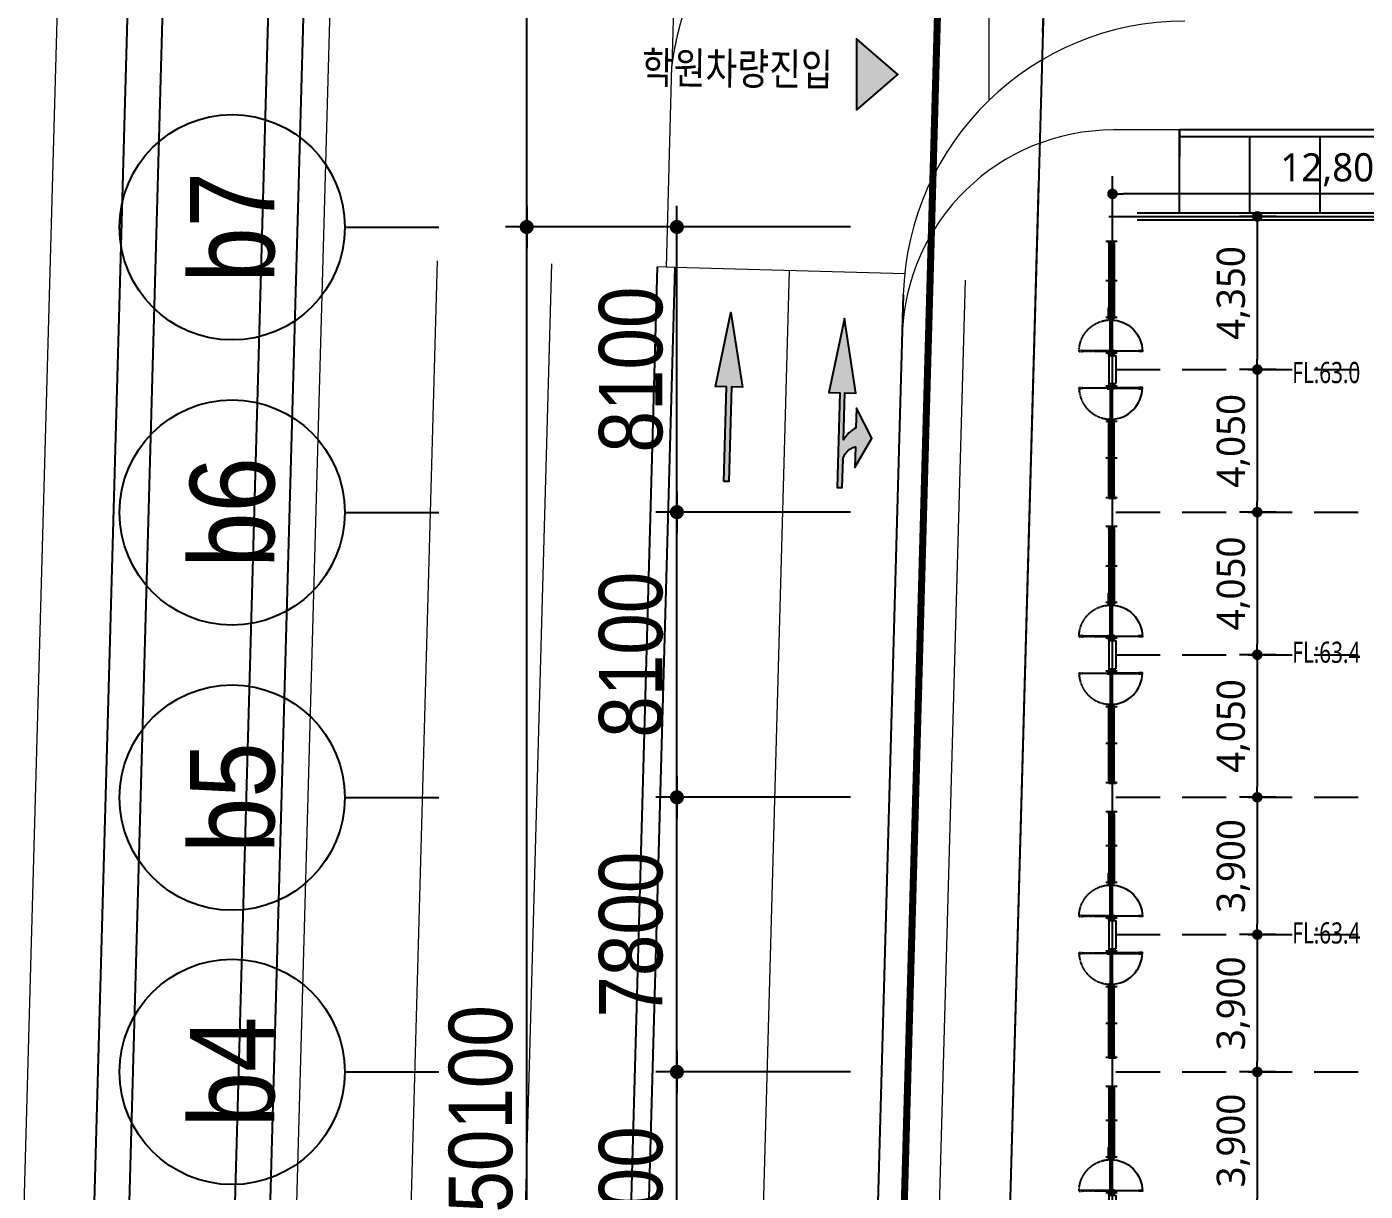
# Model space of a CAD drawing. Header units: millimetres. Extents: x 75184266 to 76346726, y -35077925 to -33679385.
# Drawn here: x 75267345 to 75305364, y -34972951 to -34939875 of the extents above; entities that cross this region are included whole.
import ezdxf
from ezdxf.enums import TextEntityAlignment as Align
from ezdxf.xclip import XClip

# ---------------------------------------------------------------- set-up
doc = ezdxf.new("R2010")
doc.units = ezdxf.units.MM
doc.header["$LTSCALE"] = 50
doc.header["$MEASUREMENT"] = 0
doc.header["$XCLIPFRAME"] = 2
doc.header["$PDMODE"] = 1
doc.header["$PDSIZE"] = -3
for name, pattern in [('PHANTOM2', [1.25, 0.625, -0.125, 0.125, -0.125, 0.125, -0.125]), ('XR-1F-PLAN$0$CEN', [62, 60, -1, 0, -1]), ('XR-1F-PLAN$0$HIDDEN', [0.375, 0.25, -0.125]), ('XR-B1$0$XR-지하3층$0$HID1', [2.3, 1.5, -0.8]), ('XR-B1$0$XR-지하3층$0$PHANTOM2', [1.25, 0.625, -0.125, 0.125, -0.125, 0.125, -0.125]), ('XR-지하3층$0$ANYANG1', [11.5, 6, -1, 1, -1.5, 1, -1]), ('XR-지하3층$0$HID1', [2.3, 1.5, -0.8]), ('XR-지하3층$0$HIDDEN', [0.375, 0.25, -0.125]), ('XR-지하3층$0$L2-2', [2.5, 1, -1.5]), ('XR-지하3층$0$PHANTOM2', [1.25, 0.625, -0.125, 0.125, -0.125, 0.125, -0.125])]:
    doc.linetypes.add(name, pattern=pattern)
doc.layers.get('0').update_dxf_attribs({"linetype": 'CONTINUOUS'})
doc.layers.get('Defpoints').update_dxf_attribs({"color": 51, "linetype": 'CONTINUOUS'})
for name, color, linetype in [('AA-MKXS', 3, 'CONTINUOUS'), ('XR-1F-PLAN$0$A-CEN02', 27, 'XR-1F-PLAN$0$CEN'), ('XR-1F-PLAN$0$A-DOR-FRAME', 7, 'CONTINUOUS'), ('XR-1F-PLAN$0$A-DOR-GL', 142, 'CONTINUOUS'), ('XR-1F-PLAN$0$A-DOR-HID', 9, 'XR-1F-PLAN$0$HIDDEN'), ('XR-1F-PLAN$0$A-DOR-TRACE', 8, 'CONTINUOUS'), ('XR-1F-PLAN$0$A-FRAME', 1, 'CONTINUOUS'), ('XR-1F-PLAN$0$A-HDCP7', 7, 'CONTINUOUS'), ('XR-1F-PLAN$0$A-WIN-ELE8', 8, 'CONTINUOUS'), ('XR-B1$0$00_블럭계획고', 7, 'CONTINUOUS'), ('XR-B1$0$XR-지하3층$0$-L-land1', 6, 'CONTINUOUS'), ('XR-지하3층$0$-L-land1', 6, 'CONTINUOUS'), ('XR-지하3층$0$-노면표시', 1, 'CONTINUOUS'), ('XR-지하3층$0$0-현시박스', 7, 'CONTINUOUS'), ('XR-지하3층$0$0중앙선', 1, 'CONTINUOUS'), ('XR-지하3층$0$보도라인', 7, 'CONTINUOUS')]:
    doc.layers.add(name, color=color, linetype=linetype)
for name, color, linetype, plot in [('XR-B1$0$XR-지하3층$0$DEFPOINT', 142, 'CONTINUOUS', False), ('XR-지하3층$0$DEFPOINT', 142, 'CONTINUOUS', False), ('건축', 8, 'CONTINUOUS', False)]:
    doc.layers.add(name, color=color, linetype=linetype, plot=plot)
for name, color, linetype, lineweight in [('XR-지하3층$0$$-길가장자리선', 7, 'CONTINUOUS', 0), ('XR-지하3층$0$$-정지선', 6, 'CONTINUOUS', 0), ('XR-지하3층$0$$-차로분리', 7, 'CONTINUOUS', 0), ('XR-지하3층$0$0_plan', 7, 'CONTINUOUS', 0), ('XR-지하3층$0$0변경도로', 7, 'CONTINUOUS', 0)]:
    doc.layers.add(name, color=color, linetype=linetype, lineweight=lineweight)
doc.styles.add('HY각헤드라인M', font='')
doc.styles.add('XR-B1$0$HY각헤드라인M', font='')
doc.styles.add('XR-지하3층$0$20110829_평면도_면적조정$0$돋움', font='')
doc.styles.add('XR-지하3층$0$SIM', font='simplex.shx')
doc.styles.add('XR-지하3층$0$돋움', font='', dxfattribs={"width": 0.9})
doc.styles.add('XR-지하3층$0$맑은고딕', font='')
doc.styles.add('XR-지하3층$0$울릉도m', font='')
doc.styles.get('HY각헤드라인M').set_extended_font_data('Malgun Gothic')
doc.styles.get('XR-B1$0$HY각헤드라인M').set_extended_font_data('Malgun Gothic')
doc.styles.get('XR-지하3층$0$20110829_평면도_면적조정$0$돋움').set_extended_font_data('Dotum')
doc.styles.get('XR-지하3층$0$돋움').set_extended_font_data('Dotum')
doc.styles.get('XR-지하3층$0$맑은고딕').set_extended_font_data('Malgun Gothic')
doc.styles.get('XR-지하3층$0$울릉도m').set_extended_font_data('Malgun Gothic')
doc.dimstyles.new('XR-지하3층$0$20110829_평면도_면적조정$0$std_style', dxfattribs={"dimscale": 400, "dimtxt": 3, "dimasz": 1, "dimexe": 1.5, "dimexo": 2, "dimgap": 1, "dimtad": 1, "dimtoh": 1, "dimdec": 0, "dimzin": 0, "dimdsep": 46, "dimtxsty": 'XR-지하3층$0$돋움', "dimblk": 'XR-지하3층$0$20110829_평면도_면적조정$0$01420DDOT01', "dimblk1": 'XR-지하3층$0$20110829_평면도_면적조정$0$01420DDOT01', "dimblk2": 'XR-지하3층$0$20110829_평면도_면적조정$0$01420DDOT01', "dimcen": 2.5, "dimdle": 8, "dimclrd": 256, "dimclre": 256, "dimclrt": 256, "dimadec": 0, "dimazin": 0, "dimtfac": 1, "dimtdec": 0, "dimtix": 1, "dimtmove": 2, "dimatfit": 3, "dimldrblk": 'XR-지하3층$0$20110829_평면도_면적조정$0$_ClosedBlank', "dimfxl": 1, "dimtolj": 1, "dimtzin": 0, "dimlwd": -1, "dimlwe": -1, "dimarcsym": 0})
doc.dimstyles.new('XR-지하3층$0$NDIM', dxfattribs={"dimtxt": 3, "dimasz": 1, "dimexe": 2, "dimexo": 5, "dimgap": 1, "dimtad": 1, "dimdec": 0, "dimrnd": 0.25, "dimdsep": 46, "dimlunit": 6, "dimtxsty": 'XR-지하3층$0$SIM', "dimblk": 'XR-지하3층$0$DIMDOT', "dimcen": 5, "dimclrd": 2, "dimclre": 2, "dimclrt": 6, "dimadec": 0, "dimazin": 0, "dimtfac": 1, "dimtdec": 0, "dimtix": 1, "dimtmove": 2, "dimatfit": 1, "dimldrblk": 'XR-지하3층$0$DIMDOT', "dimfxl": 1.5, "dimtolj": 1, "dimtzin": 0, "dimarcsym": 0})

# ---------------------------------------------------------------- blocks, each defined once
blk = doc.blocks.new('XR-지하3층$0$_Dot')
at = {"color": 0, "lineweight": -2}
blk.add_line((-0.5, 0), (-1, 0), dxfattribs=at)
at = {"color": 0, "const_width": 0.5}
blk.add_lwpolyline([(-0.25, 0, 1), (0.25, 0, 1)], format="xyb", close=True, dxfattribs=at)
blk = doc.blocks.new('*D139')
at = {"layer": 'Defpoints', "color": 0, "ltscale": 0.01, "transparency": 16777216}
for p in [(75298184, -34944622), (75298184, -34945354), (75310984, -34945354)]:
    blk.add_point(p, dxfattribs=at)
at = {"layer": '건축', "color": 0, "lineweight": -2, "ltscale": 0.01}
for p, q in [((75298184, -34945154), (75298184, -34944122)), ((75310684, -34944622), (75298484, -34944622))]:
    blk.add_line(p, q, dxfattribs=at)
at = {"layer": '건축', "color": 0, "linetype": 'ByBlock', "lineweight": -2, "ltscale": 0.01}
blk.add_line((75310984, -34945154), (75310984, -34944122), dxfattribs=at)
at = {"layer": '건축', "color": 0, "lineweight": -2, "ltscale": 0.01, "xscale": 300, "yscale": 300, "zscale": 300}
for p, rotation in [((75298184, -34944622), 179.9999073655594), ((75310984, -34944622), 359.9999073655594)]:
    blk.add_blockref('XR-지하3층$0$_Dot', p, dxfattribs=dict(at, rotation=rotation))
at = {"layer": '건축', "color": 6, "ltscale": 0.01, "insert": (75304584, -34943939), "char_height": 800, "attachment_point": 5, "rotation": 359.9999, "style": 'XR-지하3층$0$맑은고딕'}
blk.add_mtext('\\A1;12,800', dxfattribs=at)
blk = doc.blocks.new('XR-지하3층$0$DIMDOT')
blk.add_line((-2, 0), (2, 0))
at = {"color": 3}
for radius in [0.6, 0.28]:
    blk.add_circle((0, 0), radius, dxfattribs=at)
blk = doc.blocks.new('*D144')
at = {"layer": 'Defpoints', "color": 0, "ltscale": 0.01, "transparency": 16777216}
for p in [(75303030, -34945262), (75302297, -34949612), (75303030, -34949612)]:
    blk.add_point(p, dxfattribs=at)
at = {"layer": '건축', "color": 0, "linetype": 'ByBlock', "lineweight": -2, "ltscale": 0.01}
blk.add_line((75302830, -34945262), (75301797, -34945262), dxfattribs=at)
at = {"layer": '건축', "color": 0, "lineweight": -2, "ltscale": 0.01}
for p, q in [((75302297, -34945562), (75302297, -34949312)), ((75302830, -34949612), (75301797, -34949612))]:
    blk.add_line(p, q, dxfattribs=at)
at = {"layer": '건축', "color": 0, "lineweight": -2, "ltscale": 0.01, "xscale": 300, "yscale": 300, "zscale": 300}
for p, rotation in [((75302297, -34945262), 89.99990779244617), ((75302297, -34949612), 269.9999077924462)]:
    blk.add_blockref('XR-지하3층$0$_Dot', p, dxfattribs=dict(at, rotation=rotation))
at = {"layer": '건축', "color": 6, "ltscale": 0.01, "insert": (75301617, -34947437), "char_height": 800, "attachment_point": 5, "rotation": 89.9999, "style": 'XR-지하3층$0$맑은고딕'}
blk.add_mtext('\\A1;4,350', dxfattribs=at)
blk = doc.blocks.new('*D152')
at = {"layer": 'Defpoints', "color": 0, "ltscale": 0.01, "transparency": 16777216}
for p in [(75303030, -34949612), (75302297, -34953662), (75303030, -34953662)]:
    blk.add_point(p, dxfattribs=at)
at = {"layer": '건축', "color": 0, "linetype": 'ByBlock', "lineweight": -2, "ltscale": 0.01}
blk.add_line((75302830, -34949612), (75301797, -34949612), dxfattribs=at)
at = {"layer": '건축', "color": 0, "lineweight": -2, "ltscale": 0.01}
for p, q in [((75302297, -34949912), (75302297, -34953362)), ((75302830, -34953662), (75301797, -34953662))]:
    blk.add_line(p, q, dxfattribs=at)
at = {"layer": '건축', "color": 0, "lineweight": -2, "ltscale": 0.01, "xscale": 300, "yscale": 300, "zscale": 300}
for p, rotation in [((75302297, -34949612), 89.99990779244617), ((75302297, -34953662), 269.9999077924462)]:
    blk.add_blockref('XR-지하3층$0$_Dot', p, dxfattribs=dict(at, rotation=rotation))
at = {"layer": '건축', "color": 6, "ltscale": 0.01, "insert": (75301617, -34951637), "char_height": 800, "attachment_point": 5, "rotation": 89.9999, "style": 'XR-지하3층$0$맑은고딕'}
blk.add_mtext('\\A1;4,050', dxfattribs=at)
blk = doc.blocks.new('*D153')
at = {"layer": 'Defpoints', "color": 0, "ltscale": 0.01, "transparency": 16777216}
for p in [(75303030, -34953662), (75302297, -34957712), (75303030, -34957712)]:
    blk.add_point(p, dxfattribs=at)
at = {"layer": '건축', "color": 0, "linetype": 'ByBlock', "lineweight": -2, "ltscale": 0.01}
blk.add_line((75302830, -34953662), (75301797, -34953662), dxfattribs=at)
at = {"layer": '건축', "color": 0, "lineweight": -2, "ltscale": 0.01}
for p, q in [((75302297, -34953962), (75302297, -34957412)), ((75302830, -34957712), (75301797, -34957712))]:
    blk.add_line(p, q, dxfattribs=at)
at = {"layer": '건축', "color": 0, "lineweight": -2, "ltscale": 0.01, "xscale": 300, "yscale": 300, "zscale": 300}
for p, rotation in [((75302297, -34953662), 89.99990779244617), ((75302297, -34957712), 269.9999077924462)]:
    blk.add_blockref('XR-지하3층$0$_Dot', p, dxfattribs=dict(at, rotation=rotation))
at = {"layer": '건축', "color": 6, "ltscale": 0.01, "insert": (75301617, -34955687), "char_height": 800, "attachment_point": 5, "rotation": 89.9999, "style": 'XR-지하3층$0$맑은고딕'}
blk.add_mtext('\\A1;4,050', dxfattribs=at)
blk = doc.blocks.new('*D154')
at = {"layer": 'Defpoints', "color": 0, "ltscale": 0.01, "transparency": 16777216}
for p in [(75303030, -34957712), (75302297, -34961762), (75303030, -34961762)]:
    blk.add_point(p, dxfattribs=at)
at = {"layer": '건축', "color": 0, "linetype": 'ByBlock', "lineweight": -2, "ltscale": 0.01}
blk.add_line((75302830, -34957712), (75301797, -34957712), dxfattribs=at)
at = {"layer": '건축', "color": 0, "lineweight": -2, "ltscale": 0.01}
for p, q in [((75302297, -34958012), (75302297, -34961462)), ((75302830, -34961762), (75301797, -34961762))]:
    blk.add_line(p, q, dxfattribs=at)
at = {"layer": '건축', "color": 0, "lineweight": -2, "ltscale": 0.01, "xscale": 300, "yscale": 300, "zscale": 300}
for p, rotation in [((75302297, -34957712), 89.99990779244617), ((75302297, -34961762), 269.9999077924462)]:
    blk.add_blockref('XR-지하3층$0$_Dot', p, dxfattribs=dict(at, rotation=rotation))
at = {"layer": '건축', "color": 6, "ltscale": 0.01, "insert": (75301617, -34959737), "char_height": 800, "attachment_point": 5, "rotation": 89.9999, "style": 'XR-지하3층$0$맑은고딕'}
blk.add_mtext('\\A1;4,050', dxfattribs=at)
blk = doc.blocks.new('*D155')
at = {"layer": 'Defpoints', "color": 0, "ltscale": 0.01, "transparency": 16777216}
for p in [(75303030, -34961762), (75302297, -34965662), (75303030, -34965662)]:
    blk.add_point(p, dxfattribs=at)
at = {"layer": '건축', "color": 0, "linetype": 'ByBlock', "lineweight": -2, "ltscale": 0.01}
blk.add_line((75302830, -34961762), (75301797, -34961762), dxfattribs=at)
at = {"layer": '건축', "color": 0, "lineweight": -2, "ltscale": 0.01}
for p, q in [((75302297, -34962062), (75302297, -34965362)), ((75302830, -34965662), (75301797, -34965662))]:
    blk.add_line(p, q, dxfattribs=at)
at = {"layer": '건축', "color": 0, "lineweight": -2, "ltscale": 0.01, "xscale": 300, "yscale": 300, "zscale": 300}
for p, rotation in [((75302297, -34961762), 89.99990779244617), ((75302297, -34965662), 269.9999077924462)]:
    blk.add_blockref('XR-지하3층$0$_Dot', p, dxfattribs=dict(at, rotation=rotation))
at = {"layer": '건축', "color": 6, "ltscale": 0.01, "insert": (75301617, -34963712), "char_height": 800, "attachment_point": 5, "rotation": 89.9999, "style": 'XR-지하3층$0$맑은고딕'}
blk.add_mtext('\\A1;3,900', dxfattribs=at)
blk = doc.blocks.new('*D156')
at = {"layer": 'Defpoints', "color": 0, "ltscale": 0.01, "transparency": 16777216}
for p in [(75303030, -34965662), (75302297, -34969562), (75303030, -34969562)]:
    blk.add_point(p, dxfattribs=at)
at = {"layer": '건축', "color": 0, "linetype": 'ByBlock', "lineweight": -2, "ltscale": 0.01}
blk.add_line((75302830, -34965662), (75301797, -34965662), dxfattribs=at)
at = {"layer": '건축', "color": 0, "lineweight": -2, "ltscale": 0.01}
for p, q in [((75302297, -34965962), (75302297, -34969262)), ((75302830, -34969562), (75301797, -34969562))]:
    blk.add_line(p, q, dxfattribs=at)
at = {"layer": '건축', "color": 0, "lineweight": -2, "ltscale": 0.01, "xscale": 300, "yscale": 300, "zscale": 300}
for p, rotation in [((75302297, -34965662), 89.99990779244617), ((75302297, -34969562), 269.9999077924462)]:
    blk.add_blockref('XR-지하3층$0$_Dot', p, dxfattribs=dict(at, rotation=rotation))
at = {"layer": '건축', "color": 6, "ltscale": 0.01, "insert": (75301617, -34967612), "char_height": 800, "attachment_point": 5, "rotation": 89.9999, "style": 'XR-지하3층$0$맑은고딕'}
blk.add_mtext('\\A1;3,900', dxfattribs=at)
blk = doc.blocks.new('*D157')
at = {"layer": 'Defpoints', "color": 0, "ltscale": 0.01, "transparency": 16777216}
for p in [(75303030, -34969562), (75302297, -34973462), (75303030, -34973462)]:
    blk.add_point(p, dxfattribs=at)
at = {"layer": '건축', "color": 0, "linetype": 'ByBlock', "lineweight": -2, "ltscale": 0.01}
blk.add_line((75302830, -34969562), (75301797, -34969562), dxfattribs=at)
at = {"layer": '건축', "color": 0, "lineweight": -2, "ltscale": 0.01}
for p, q in [((75302297, -34969862), (75302297, -34973162)), ((75302830, -34973462), (75301797, -34973462))]:
    blk.add_line(p, q, dxfattribs=at)
at = {"layer": '건축', "color": 0, "lineweight": -2, "ltscale": 0.01, "xscale": 300, "yscale": 300, "zscale": 300}
for p, rotation in [((75302297, -34969562), 89.99990779244617), ((75302297, -34973462), 269.9999077924462)]:
    blk.add_blockref('XR-지하3층$0$_Dot', p, dxfattribs=dict(at, rotation=rotation))
at = {"layer": '건축', "color": 6, "ltscale": 0.01, "insert": (75301617, -34971512), "char_height": 800, "attachment_point": 5, "rotation": 89.9999, "style": 'XR-지하3층$0$맑은고딕'}
blk.add_mtext('\\A1;3,900', dxfattribs=at)
blk = doc.blocks.new('XR-1F-PLAN$0$A$C10B20476')
at = {"layer": 'Defpoints'}
for p, q in [((134, 35), (110, 35)), ((110, 35), (110, 0)), ((134, 35), (134, 0))]:
    blk.add_line(p, q, dxfattribs=at)
at = {"layer": 'XR-1F-PLAN$0$A-CEN02', "linetype": 'Continuous'}
blk.add_line((318, 80), (0, 80), dxfattribs=at)
at = {"layer": 'XR-1F-PLAN$0$A-FRAME'}
for p, q in [((144, 80), (110, 80)), ((110, 56), (144, 56)), ((110, 43), (144, 43)), ((144, 20), (134, 20))]:
    blk.add_line(p, q, dxfattribs=at)
for points in [[(88, 20), (88, 80)], [(110, 35), (110, 80)], [(122, 48), (144, 48), (144, 20), (238, 20), (238, 80), (144, 80), (144, 51), (122, 51), (122, 48)]]:
    blk.add_lwpolyline(points, dxfattribs=at)
blk = doc.blocks.new('XR-1F-PLAN$0$A$C491451C1')
at = {"layer": 'Defpoints'}
for p, q in [((15, 208), (-20, 208)), ((15, 184), (-20, 184)), ((15, 184), (15, 208)), ((45, 208), (45, 184)), ((45, 208), (80, 208)), ((45, 184), (80, 184))]:
    blk.add_line(p, q, dxfattribs=at)
at = {"layer": 'XR-1F-PLAN$0$A-CEN02', "linetype": 'Continuous'}
blk.add_line((30, 0), (30, 318), dxfattribs=at)
at = {"layer": 'XR-1F-PLAN$0$A-FRAME'}
for p, q in [((0, 174), (0, 184)), ((24, 208), (24, 174)), ((37, 208), (37, 174)), ((60, 174), (60, 184))]:
    blk.add_line(p, q, dxfattribs=at)
for points in [[(0, 230), (60, 230)], [(29, 196), (29, 174), (0, 174), (0, 80), (60, 80), (60, 174), (32, 174), (32, 196), (29, 196)], [(15, 208), (45, 208)]]:
    blk.add_lwpolyline(points, dxfattribs=at)
blk = doc.blocks.new('XR-1F-PLAN$0$A$C7F517DA1')
at = {"layer": 'XR-1F-PLAN$0$A-DOR-FRAME', "ltscale": 0.5, "elevation": 0}
for points in [[(50, 1675), (60, 1675), (60, 1690), (75, 1690), (75, 1675), (85, 1675), (85, 1775), (50, 1775)], [(50, 925), (10, 925), (10, 825), (50, 825)], [(990, 925), (950, 925), (950, 825), (990, 825)]]:
    blk.add_lwpolyline(points, close=True, dxfattribs=at)
blk.add_lwpolyline([(50, 875), (50, 975), (60, 975), (60, 960), (75, 960), (75, 975), (85, 975), (85, 875), (50, 875)], dxfattribs=at)
at = {"layer": 'XR-1F-PLAN$0$A-DOR-GL', "elevation": 0}
blk.add_lwpolyline([(62, 962), (72, 962), (72, 1687), (62, 1687)], close=True, dxfattribs=at)
at = {"layer": 'XR-1F-PLAN$0$A-DOR-HID', "ltscale": 2, "elevation": 0}
blk.add_lwpolyline([(50, 875), (50, 775), (60, 775), (60, 790), (75, 790), (75, 775), (85, 775), (85, 875), (50, 875)], dxfattribs=at)
for points in [[(62, 788), (72, 788), (72, 63), (62, 63)], [(50, 75), (60, 75), (60, 60), (75, 60), (75, 75), (85, 75), (85, -25), (50, -25)]]:
    blk.add_lwpolyline(points, close=True, dxfattribs=at)
at = {"layer": 'XR-1F-PLAN$0$A-DOR-HID', "ltscale": 2}
blk.add_arc((50, 875, 0), 900, 270, 0, dxfattribs=at)
at = {"layer": 'XR-1F-PLAN$0$A-DOR-TRACE'}
blk.add_arc((50, 875, 0), 900, 0, 90, dxfattribs=at)
at = {"layer": 'XR-1F-PLAN$0$A-WIN-ELE8'}
for p, q in [((85, 890, 0), (950, 890, 0)), ((85, 860, 0), (950, 860, 0))]:
    blk.add_line(p, q, dxfattribs=at)
blk = doc.blocks.new('SW-7.8-Center')
at = {"layer": 'AA-MKXS', "ltscale": 0.5}
for p, q in [((-200, 3500, 0), (0, 3500, 0)), ((-200, 410, 0), (-178, 410, 0)), ((-200, 400, 0), (0, 400, 0)), ((-200, 400, 0), (-200, -400, 0)), ((0, 400, 0), (0, -400, 0)), ((-200, -400, 0), (0, -400, 0)), ((-200, -3500, 0), (0, -3500, 0))]:
    blk.add_line(p, q, dxfattribs=at)
at = {"layer": 'XR-1F-PLAN$0$A-DOR-GL', "elevation": 0}
for points in [[(-154, 3445), (-178, 3445), (-178, 2535), (-154, 2535)], [(-154, 1495), (-178, 1495), (-178, 2505), (-154, 2505)], [(-154, -1495), (-178, -1495), (-178, -2505), (-154, -2505)], [(-154, -3445), (-178, -3445), (-178, -2535), (-154, -2535)]]:
    blk.add_lwpolyline(points, close=True, dxfattribs=at)
at = {"layer": 'XR-1F-PLAN$0$A-FRAME'}
for p, q in [((-200, 3490, 0), (-178, 3490, 0)), ((-200, 3430, 0), (-178, 3430, 0)), ((-200, 2550, 0), (-178, 2550, 0)), ((-200, 2490, 0), (-178, 2490, 0)), ((-200, 470, 0), (-178, 470, 0)), ((-200, -410, 0), (-178, -410, 0)), ((-200, -470, 0), (-178, -470, 0)), ((-200, -2490, 0), (-178, -2490, 0)), ((-200, -2550, 0), (-178, -2550, 0)), ((-200, -3430, 0), (-178, -3430, 0)), ((-200, -3490, 0), (-178, -3490, 0))]:
    blk.add_line(p, q, dxfattribs=at)
at = {"layer": 'XR-1F-PLAN$0$A-HDCP7', "elevation": 0}
for points in [[(-200, 1750), (-200, 1450), (-215, 1450), (-215, 1750)], [(-200, -1750), (-200, -1450), (-215, -1450), (-215, -1750)]]:
    blk.add_lwpolyline(points, close=True, dxfattribs=at)
at = {"layer": 'XR-1F-PLAN$0$A-WIN-ELE8'}
for p, q in [((-200, 3430, 0), (-200, 1510, 0)), ((-50, 3430, 0), (-50, 2550, 0)), ((-50, 2490, 0), (-50, 1510, 0)), ((-200, -3430, 0), (-200, -1510, 0)), ((-50, -2490, 0), (-50, -1510, 0)), ((-50, -3430, 0), (-50, -2550, 0))]:
    blk.add_line(p, q, dxfattribs=at)
at = {"layer": 'XR-1F-PLAN$0$A-DOR-FRAME', "ltscale": 600, "extrusion": (0, 0, -1), "zscale": -1, "rotation": 90}
blk.add_blockref('XR-1F-PLAN$0$A$C7F517DA1', (1025, 460, 0), dxfattribs=at)
at = {"layer": 'XR-1F-PLAN$0$A-DOR-FRAME', "ltscale": 600, "extrusion": (0, 0, -1), "xscale": -1, "zscale": -1, "rotation": 90}
blk.add_blockref('XR-1F-PLAN$0$A$C7F517DA1', (1025, -460, 0), dxfattribs=at)
at = {"layer": 'XR-1F-PLAN$0$A-FRAME'}
blk.add_blockref('XR-1F-PLAN$0$A$C10B20476', (-288, 3410, 0), dxfattribs=at)
at = {"layer": 'XR-1F-PLAN$0$A-FRAME', "ltscale": 0.5, "extrusion": (0, 0, -1), "zscale": -1, "rotation": 270}
for p in [(-30, 2550, 0), (-30, 1510, 0)]:
    blk.add_blockref('XR-1F-PLAN$0$A$C491451C1', p, dxfattribs=at)
at = {"layer": 'XR-1F-PLAN$0$A-FRAME', "extrusion": (0, 0, -1), "xscale": -1, "zscale": -1}
blk.add_blockref('XR-1F-PLAN$0$A$C10B20476', (288, 390, 0), dxfattribs=at)
at = {"layer": 'XR-1F-PLAN$0$A-FRAME', "extrusion": (0, 0, -1), "zscale": -1, "rotation": 180}
blk.add_blockref('XR-1F-PLAN$0$A$C10B20476', (288, -390, 0), dxfattribs=at)
at = {"layer": 'XR-1F-PLAN$0$A-FRAME', "ltscale": 0.5, "extrusion": (0, 0, -1), "xscale": -1, "zscale": -1, "rotation": 270}
for p in [(-30, -1510, 0), (-30, -2550, 0)]:
    blk.add_blockref('XR-1F-PLAN$0$A$C491451C1', p, dxfattribs=at)
at = {"layer": 'XR-1F-PLAN$0$A-FRAME', "xscale": -1, "rotation": 180}
blk.add_blockref('XR-1F-PLAN$0$A$C10B20476', (-288, -3410, 0), dxfattribs=at)
blk = doc.blocks.new('Showwindow-8.1')
at = {"layer": 'AA-MKXS', "ltscale": 0.5}
for p, q in [((-3650, -150, 0), (-3650, 50, 0)), ((-400, -150), (-400, 50)), ((-400, 50), (400, 50, 0)), ((400, -150, 0), (400, 50, 0)), ((3650, -150, 0), (3650, 50, 0)), ((-410, -150, 0), (-410, -128, 0)), ((-400, -150), (400, -150, 0))]:
    blk.add_line(p, q, dxfattribs=at)
at = {"layer": 'XR-1F-PLAN$0$A-DOR-GL'}
for points in [[(-3595, -104), (-3595, -128), (-2535, -128), (-2535, -104)], [(-1495, -104), (-1495, -128), (-2505, -128), (-2505, -104)], [(1495, -104), (1495, -128), (2505, -128), (2505, -104)], [(3595, -104), (3595, -128), (2535, -128), (2535, -104)]]:
    blk.add_lwpolyline(points, close=True, dxfattribs=at)
at = {"layer": 'XR-1F-PLAN$0$A-FRAME'}
for p, q in [((-3640, -150, 0), (-3640, -128, 0)), ((-3580, -150, 0), (-3580, -128, 0)), ((-2550, -150, 0), (-2550, -128, 0)), ((-2490, -150, 0), (-2490, -128, 0)), ((-470, -150, 0), (-470, -128, 0)), ((410, -150, 0), (410, -128, 0)), ((470, -150, 0), (470, -128, 0)), ((2490, -150, 0), (2490, -128, 0)), ((2550, -150, 0), (2550, -128, 0)), ((3580, -150, 0), (3580, -128, 0)), ((3640, -150, 0), (3640, -128, 0))]:
    blk.add_line(p, q, dxfattribs=at)
at = {"layer": 'XR-1F-PLAN$0$A-HDCP7'}
for points in [[(-1750, -150), (-1450, -150), (-1450, -165), (-1750, -165)], [(1750, -150), (1450, -150), (1450, -165), (1750, -165)]]:
    blk.add_lwpolyline(points, close=True, dxfattribs=at)
at = {"layer": 'XR-1F-PLAN$0$A-WIN-ELE8'}
for p, q in [((-3580, 0, 0), (-2550, 0)), ((-3580, -150, 0), (-1510, -150)), ((-2490, 0), (-1510, 0)), ((2490, 0), (1510, 0)), ((3580, -150, 0), (1510, -150)), ((3580, 0, 0), (2550, 0))]:
    blk.add_line(p, q, dxfattribs=at)
at = {"layer": 'XR-1F-PLAN$0$A-DOR-FRAME', "ltscale": 600, "extrusion": (0, 0, -1), "zscale": -1}
blk.add_blockref('XR-1F-PLAN$0$A$C7F517DA1', (460, -975, 0), dxfattribs=at)
at = {"layer": 'XR-1F-PLAN$0$A-DOR-FRAME', "ltscale": 600, "extrusion": (0, 0, -1), "xscale": -1, "zscale": -1}
blk.add_blockref('XR-1F-PLAN$0$A$C7F517DA1', (-460, -975, 0), dxfattribs=at)
at = {"layer": 'XR-1F-PLAN$0$A-FRAME', "rotation": 90}
blk.add_blockref('XR-1F-PLAN$0$A$C10B20476', (-3560, -238, 0), dxfattribs=at)
at = {"layer": 'XR-1F-PLAN$0$A-FRAME', "ltscale": 0.5, "extrusion": (0, 0, -1), "zscale": -1, "rotation": 180}
for p in [(2550, 80), (1510, 80)]:
    blk.add_blockref('XR-1F-PLAN$0$A$C491451C1', p, dxfattribs=at)
at = {"layer": 'XR-1F-PLAN$0$A-FRAME', "extrusion": (0, 0, -1), "xscale": -1, "zscale": -1, "rotation": 270}
blk.add_blockref('XR-1F-PLAN$0$A$C10B20476', (390, -238), dxfattribs=at)
at = {"layer": 'XR-1F-PLAN$0$A-FRAME', "extrusion": (0, 0, -1), "zscale": -1, "rotation": 90}
blk.add_blockref('XR-1F-PLAN$0$A$C10B20476', (-390, -238), dxfattribs=at)
at = {"layer": 'XR-1F-PLAN$0$A-FRAME', "ltscale": 0.5, "extrusion": (0, 0, -1), "xscale": -1, "zscale": -1, "rotation": 180}
for p in [(-1510, 80), (-2550, 80)]:
    blk.add_blockref('XR-1F-PLAN$0$A$C491451C1', p, dxfattribs=at)
at = {"layer": 'XR-1F-PLAN$0$A-FRAME', "xscale": -1, "rotation": 270}
blk.add_blockref('XR-1F-PLAN$0$A$C10B20476', (3560, -238, 0), dxfattribs=at)
blk = doc.blocks.new('XR-지하3층$0$20110829_평면도_면적조정$0$01420DDOT01')
blk.add_line((-1.5, 0), (1.5, 0))
at = {"const_width": 0.5}
blk.add_lwpolyline([(-0.25, 0, 1), (0.25, 0, 1)], format="xyb", close=True, dxfattribs=at)
blk = doc.blocks.new('*D255')
at = {"layer": 'Defpoints', "color": 0, "transparency": 16777216}
for p in [(75281546, -34945562), (75291539, -34945562, 0), (75291539, -34995662, 0)]:
    blk.add_point(p, dxfattribs=at)
at = {"layer": '건축'}
for p, q in [((75290739, -34945562), (75280946, -34945562)), ((75281546, -34995262), (75281546, -34945962)), ((75290739, -34995662), (75280946, -34995662))]:
    blk.add_line(p, q, dxfattribs=at)
at = {"layer": '건축', "xscale": 400, "yscale": 400, "zscale": 400}
for p, rotation in [((75281546, -34945562), 90), ((75281546, -34995662), 270)]:
    blk.add_blockref('XR-지하3층$0$20110829_평면도_면적조정$0$01420DDOT01', p, dxfattribs=dict(at, rotation=rotation))
at = {"layer": '건축', "insert": (75280244, -34970612), "char_height": 1800, "attachment_point": 5, "rotation": 90, "style": 'XR-지하3층$0$돋움'}
blk.add_mtext('\\A1;50100', dxfattribs=at)
blk = doc.blocks.new('XR-지하3층$0$20110829_평면도_면적조정$0$_ClosedBlank')
at = {"color": 0, "linetype": 'ByBlock', "lineweight": -2}
for p, q in [((-1, 0.167), (0, 0)), ((-1, 0.167), (-1, -0.167)), ((0, 0), (-1, -0.167))]:
    blk.add_line(p, q, dxfattribs=at)
blk = doc.blocks.new('*D273')
at = {"layer": 'Defpoints', "color": 0, "transparency": 16777216}
for p in [(75285812, -34969562), (75291539, -34969562, 0), (75291539, -34977362, 0)]:
    blk.add_point(p, dxfattribs=at)
at = {"layer": '건축'}
for p, q in [((75290739, -34969562), (75285212, -34969562)), ((75285812, -34976962), (75285812, -34969962)), ((75290739, -34977362), (75285212, -34977362))]:
    blk.add_line(p, q, dxfattribs=at)
at = {"layer": '건축', "xscale": 400, "yscale": 400, "zscale": 400}
for p, rotation in [((75285812, -34969562), 90), ((75285812, -34977362), 270)]:
    blk.add_blockref('XR-지하3층$0$20110829_평면도_면적조정$0$01420DDOT01', p, dxfattribs=dict(at, rotation=rotation))
at = {"layer": '건축', "insert": (75284511, -34973462), "char_height": 1800, "attachment_point": 5, "rotation": 90, "style": 'XR-지하3층$0$돋움'}
blk.add_mtext('\\A1;7800', dxfattribs=at)
blk = doc.blocks.new('*D274')
at = {"layer": 'Defpoints', "color": 0, "transparency": 16777216}
for p in [(75285812, -34961762), (75291539, -34961762, 0), (75291539, -34969562, 0)]:
    blk.add_point(p, dxfattribs=at)
at = {"layer": '건축'}
for p, q in [((75290739, -34961762), (75285212, -34961762)), ((75285812, -34969162), (75285812, -34962162)), ((75290739, -34969562), (75285212, -34969562))]:
    blk.add_line(p, q, dxfattribs=at)
at = {"layer": '건축', "xscale": 400, "yscale": 400, "zscale": 400}
for p, rotation in [((75285812, -34961762), 90), ((75285812, -34969562), 270)]:
    blk.add_blockref('XR-지하3층$0$20110829_평면도_면적조정$0$01420DDOT01', p, dxfattribs=dict(at, rotation=rotation))
at = {"layer": '건축', "insert": (75284511, -34965662), "char_height": 1800, "attachment_point": 5, "rotation": 90, "style": 'XR-지하3층$0$돋움'}
blk.add_mtext('\\A1;7800', dxfattribs=at)
blk = doc.blocks.new('*D275')
at = {"layer": 'Defpoints', "color": 0, "transparency": 16777216}
for p in [(75285812, -34953662), (75291539, -34953662, 0), (75291539, -34961762, 0)]:
    blk.add_point(p, dxfattribs=at)
at = {"layer": '건축'}
for p, q in [((75290739, -34953662), (75285212, -34953662)), ((75285812, -34961362), (75285812, -34954062)), ((75290739, -34961762), (75285212, -34961762))]:
    blk.add_line(p, q, dxfattribs=at)
at = {"layer": '건축', "xscale": 400, "yscale": 400, "zscale": 400}
for p, rotation in [((75285812, -34953662), 90), ((75285812, -34961762), 270)]:
    blk.add_blockref('XR-지하3층$0$20110829_평면도_면적조정$0$01420DDOT01', p, dxfattribs=dict(at, rotation=rotation))
at = {"layer": '건축', "insert": (75284511, -34957712), "char_height": 1800, "attachment_point": 5, "rotation": 90, "style": 'XR-지하3층$0$돋움'}
blk.add_mtext('\\A1;8100', dxfattribs=at)
blk = doc.blocks.new('*D276')
at = {"layer": 'Defpoints', "color": 0, "transparency": 16777216}
for p in [(75285812, -34945562), (75291539, -34945562, 0), (75291539, -34953662, 0)]:
    blk.add_point(p, dxfattribs=at)
at = {"layer": '건축'}
for p, q in [((75290739, -34945562), (75285212, -34945562)), ((75285812, -34953262), (75285812, -34945962)), ((75290739, -34953662), (75285212, -34953662))]:
    blk.add_line(p, q, dxfattribs=at)
at = {"layer": '건축', "xscale": 400, "yscale": 400, "zscale": 400}
for p, rotation in [((75285812, -34945562), 90), ((75285812, -34953662), 270)]:
    blk.add_blockref('XR-지하3층$0$20110829_평면도_면적조정$0$01420DDOT01', p, dxfattribs=dict(at, rotation=rotation))
at = {"layer": '건축', "insert": (75284511, -34949612), "char_height": 1800, "attachment_point": 5, "rotation": 90, "style": 'XR-지하3층$0$돋움'}
blk.add_mtext('\\A1;8100', dxfattribs=at)
blk = doc.blocks.new('*D287')
at = {"layer": 'Defpoints', "color": 0, "transparency": 16777216}
for p in [(75281546, -34913962), (75291539, -34913962, 0), (75291539, -34945562, 0)]:
    blk.add_point(p, dxfattribs=at)
at = {"layer": '건축'}
for p, q in [((75290739, -34913962), (75280946, -34913962)), ((75281546, -34945162), (75281546, -34914362)), ((75290739, -34945562), (75280946, -34945562))]:
    blk.add_line(p, q, dxfattribs=at)
at = {"layer": '건축', "xscale": 400, "yscale": 400, "zscale": 400}
for p, rotation in [((75281546, -34913962), 90), ((75281546, -34945562), 270)]:
    blk.add_blockref('XR-지하3층$0$20110829_평면도_면적조정$0$01420DDOT01', p, dxfattribs=dict(at, rotation=rotation))
at = {"layer": '건축', "insert": (75280244, -34929762), "char_height": 1800, "attachment_point": 5, "rotation": 90, "style": 'XR-지하3층$0$돋움'}
blk.add_mtext('\\A1;31600', dxfattribs=at)
blk = doc.blocks.new('11111111')
at = {"layer": 'XR-B1$0$XR-지하3층$0$-L-land1', "color": 1, "linetype": 'XR-B1$0$XR-지하3층$0$PHANTOM2', "ltscale": 200, "true_color": 0xfb0404}
blk.add_lwpolyline([(77063562, -34333155), (77066587, -34318155), (77066649, -34281009), (77069707, -34246009), (77069739, -34226894), (76980173, -34220244), (76854435, -34210909, -0.115118), (76806437, -34235824), (76800088, -34243550), (76796571, -34369510), (76803542, -34376679), (76934489, -34376677), (76959481, -34372677), (76989487, -34372677), (77004494, -34373677), (77052897, -34373675), (77063512, -34363078)], format="xyb", close=True, dxfattribs=at)
at = {"layer": 'XR-B1$0$XR-지하3층$0$DEFPOINT', "linetype": 'XR-B1$0$XR-지하3층$0$HID1', "ltscale": 50}
blk.add_lwpolyline([(77060562, -34332853), (77063587, -34317853), (77063649, -34280876), (77066707, -34245876), (77066734, -34229679), (76979951, -34223236), (76855438, -34213992, -0.110486), (76808135, -34238483), (76803058, -34244661), (76799605, -34368327), (76804810, -34373679), (76934251, -34373677), (76959243, -34369677), (76989587, -34369677), (77004594, -34370677), (77051655, -34370675), (77060514, -34361831)], format="xyb", close=True, dxfattribs=at)
at = {"layer": 'XR-B1$0$00_블럭계획고', "color": 3, "style": 'XR-B1$0$HY각헤드라인M', "width": 0.75}
for s, p in [('FL:63.0', (76808278, -34321596)), ('FL:63.4', (76808278, -34329542)), ('FL:63.4', (76808278, -34337515))]:
    blk.add_text(s, height=600, rotation=0, dxfattribs=at).set_placement(p)
blk = doc.blocks.new('XR-지하3층$0$A$C0CEE15A2')
at = {"layer": 'XR-지하3층$0$-노면표시'}
blk.add_hatch(color=0, dxfattribs=at).paths.add_polyline_path([(0.39, 0), (0.39, 3.36), (0, 3.36), (0.48, 6), (0.96, 3.36), (0.57, 3.36), (0.57, 0)])
at = {"layer": 'XR-지하3층$0$-노면표시', "color": 0}
blk.add_lwpolyline([(0.39, 0), (0.39, 3.36), (0, 3.36), (0.48, 6), (0.96, 3.36), (0.57, 3.36), (0.57, 0)], close=True, dxfattribs=at)
blk = doc.blocks.new('XR-지하3층$0$A$C231254E6')
at = {"layer": 'XR-지하3층$0$-노면표시'}
blk.add_hatch(color=0, dxfattribs=at).paths.add_polyline_path([(0.48, 6), (0, 3.36), (0.39, 3.36), (0.39, 0), (0.57, 0), (0.57, 1.015, -0.288163), (0.993, 1.456), (0.993, 0.72), (1.569, 1.776), (0.993, 2.832), (0.993, 2.137, 0.128659), (0.57, 1.699), (0.57, 3.36), (0.96, 3.36)])
at = {"layer": 'XR-지하3층$0$-노면표시', "color": 0}
blk.add_lwpolyline([(0.56, 0.949, -0.319952), (0.993, 1.456), (0.993, 0.72), (1.569, 1.776), (0.993, 2.832), (0.993, 2.137, 0.128659), (0.57, 1.699), (0.57, 3.36), (0.96, 3.36), (0.48, 6), (0, 3.36), (0.39, 3.36), (0.39, 0), (0.57, 0), (0.57, 1.015)], format="xyb", dxfattribs=at)
blk = doc.blocks.new('XR-지하3층$0$A$C723B38EE')
at = {"layer": 'XR-지하3층$0$$-길가장자리선', "color": 8}
blk.add_line((184.199, 244.949), (182.335, 244.949), dxfattribs=at)
for points in [[(158.366, 186.671), (161.973, 315.919)], [(184.199, 244.949), (195.044, 244.949)]]:
    blk.add_lwpolyline(points, dxfattribs=at)
for centre, radius, start in [((184.365, 240.044), 8, 90), ((182.333, 238.949), 6, 89.988)]:
    blk.add_arc(centre, radius, start, 178.4015, dxfattribs=at)
at = {"layer": 'XR-지하3층$0$$-정지선', "color": 8}
for p, q in [((169.887, 241.048), (169.387, 241.062)), ((176.407, 240.866), (169.887, 241.048))]:
    blk.add_line(p, q, dxfattribs=at)
at = {"layer": 'XR-지하3층$0$$-차로분리', "color": 8, "linetype": 'XR-지하3층$0$L2-2', "ltscale": 30}
for p in [(170.215, 263.44), (169.637, 241.055)]:
    blk.add_line(p, (169.796, 246.763), dxfattribs=at)
at = {"layer": 'XR-지하3층$0$$-차로분리', "color": 8, "linetype": 'XR-지하3층$0$L2-2', "ltscale": 30, "flags": 128}
blk.add_lwpolyline([(169.796, 246.763, -0.351955), (178.594, 255.107, -33.159282)], format="xyb", dxfattribs=at)
at = {"layer": 'XR-지하3층$0$$-차로분리', "color": 8, "linetype": 'XR-지하3층$0$L2-2', "ltscale": 80, "flags": 128}
for points in [[(161.701, 189.671), (163.14, 241.236)], [(164.952, 189.671), (166.388, 241.145)], [(171.621, 186.671), (173.136, 240.957)]]:
    blk.add_lwpolyline(points, dxfattribs=at)
at = {"layer": 'XR-지하3층$0$-L-land1', "color": 1, "linetype": 'XR-지하3층$0$PHANTOM2', "ltscale": 200, "true_color": 0xfb0404}
blk.add_lwpolyline([(442.7, 226.202), (445.725, 241.203), (445.787, 278.348), (448.845, 313.348), (448.877, 332.464), (359.311, 339.113), (233.573, 348.448, -0.115118), (185.575, 323.534), (179.226, 315.808), (175.709, 189.847), (182.68, 182.678), (313.627, 182.68), (338.619, 186.68), (368.625, 186.68), (383.632, 185.681), (432.034, 185.682), (442.65, 196.28)], format="xyb", close=True, dxfattribs=at)
at = {"layer": 'XR-지하3층$0$0-현시박스', "color": 8}
for points in [[(177.165, 241.996), (175.6, 185.95)], [(176.366, 240.267), (174.87, 186.671)]]:
    blk.add_lwpolyline(points, dxfattribs=at)
at = {"layer": 'XR-지하3층$0$0_plan', "color": 8}
blk.add_line((184.199, 244.755), (184.199, 244.949), dxfattribs=at)
for points in [[(150.598, 186.142), (154.273, 317.846), (147.468, 325.173)], [(185.683, 182.672), (178.711, 189.841), (180.208, 243.48)], [(178.712, 189.84), (180.209, 243.481)], [(176.623, 186.671), (178.13, 240.684)]]:
    blk.add_lwpolyline(points, dxfattribs=at)
at = {"layer": 'XR-지하3층$0$0변경도로', "color": 8, "linetype": 'XR-지하3층$0$L2-2', "ltscale": 2.5}
blk.add_line((178.809, 245.8), (178.809, 265.338), dxfattribs=at)
at = {"layer": 'XR-지하3층$0$0중앙선', "color": 8}
for p, q in [((167.87, 186.685), (169.387, 241.062)), ((168.37, 186.671), (169.887, 241.048))]:
    blk.add_line(p, q, dxfattribs=at)
at = {"layer": 'XR-지하3층$0$DEFPOINT', "linetype": 'XR-지하3층$0$HID1', "ltscale": 50}
blk.add_lwpolyline([(439.7, 226.504), (442.725, 241.504), (442.787, 278.481), (445.845, 313.481), (445.872, 329.678), (359.089, 336.121), (234.575, 345.365, -0.110486), (187.273, 320.874), (182.196, 314.697), (178.743, 191.031), (183.947, 185.678), (313.388, 185.68), (338.38, 189.68), (368.725, 189.68), (383.732, 188.681), (430.793, 188.682), (439.652, 197.526)], format="xyb", close=True, dxfattribs=at)
at = {"layer": 'XR-지하3층$0$보도라인', "color": 8}
for points in [[(157.58, 185.391), (161.329, 319.732)], [(152.613, 186.671), (156.166, 313.963)], [(153.614, 186.671), (157.165, 313.935)], [(156.615, 186.671), (160.164, 313.851)]]:
    blk.add_lwpolyline(points, dxfattribs=at)
at = {"layer": 'XR-지하3층$0$-노면표시', "color": 8}
for name, p, xscale, yscale, zscale, rotation in [('XR-지하3층$0$A$C0CEE15A2', (170.955, 234.978), 0.7999904672359742, 0.7999904672359742, 0.7999904672359742, 358.4014942388453), ('XR-지하3층$0$A$C231254E6', (174.179, 234.806), 0.7999904672154045, 0.7999904672154045, 0.7999904672154045, 358.4014942377843)]:
    blk.add_blockref(name, p, dxfattribs=dict(at, xscale=xscale, yscale=yscale, zscale=zscale, rotation=rotation))

msp = doc.modelspace()

# ---------------------------------------------------------------- hatches: boundary and pattern name
at = {"layer": '건축', "ltscale": 1000}
h = msp.add_hatch(color=256, dxfattribs=at)
h.dxf.hatch_style = 1
h.paths.add_polyline_path([(75290911.5, -34942241.8), (75292089.9, -34941230.2), (75290911.5, -34940218.7)])

# ---------------------------------------------------------------- linework, layer by layer
msp.add_line((75300083.6, -34943005.4), (75300083.5, -34943555.4), dxfattribs=at)
at = {"layer": '건축', "ltscale": 3}
for p, q in [((75327180.9, -34942805.4, 0), (75300083.7, -34942805.4)), ((75327180.9, -34943005.4), (75300083.7, -34943005.4)), ((75300083.7, -34945170.9), (75300083.7, -34943005.4)), ((75302083.7, -34945170.9), (75302083.7, -34943005.4)), ((75304083.7, -34945170.9), (75304083.7, -34943005.4))]:
    msp.add_line(p, q, dxfattribs=at)
at = {"layer": '건축', "ltscale": 0.5}
for p, q in [((75298084.3, -34945261.8), (75308558.3, -34945261.8)), ((75298184.2, -34999761.8), (75298184.3, -34945161.8)), ((75298884.3, -34945161.8), (75308485, -34945161.8)), ((75298884.3, -34945361.8), (75308383.7, -34945361.8))]:
    msp.add_line(p, q, dxfattribs=at)
at = {"layer": '건축'}
for p, q in [((75276378.9, -34945571.2), (75279045.5, -34945571.2)), ((75276378.9, -34953671.2), (75279045.5, -34953671.2)), ((75276378.9, -34961771.2), (75279045.5, -34961771.2)), ((75276378.9, -34969561.8), (75279045.5, -34969561.8))]:
    msp.add_line(p, q, dxfattribs=at)
at = {"layer": '건축', "linetype": 'XR-지하3층$0$HIDDEN', "ltscale": 100}
for p, q in [((75298284.3, -34949611.8), (75308380.7, -34949611.8)), ((75298284.3, -34953661.8), (75310884.3, -34953661.8)), ((75298284.3, -34957711.8), (75310884.3, -34957711.8)), ((75298284.2, -34961761.8), (75310884.2, -34961761.8)), ((75298284.2, -34965661.8), (75310884.2, -34965661.8)), ((75298284.2, -34969561.8), (75310884.2, -34969561.8))]:
    msp.add_line(p, q, dxfattribs=at)
at = {"layer": '건축', "linetype": 'PHANTOM2', "ltscale": 50, "const_width": 200}
msp.add_lwpolyline([(75558575, -34961553.7), (75561600, -34946553.7), (75561662, -34909408.3), (75564720.4, -34874408.3), (75564752.3, -34855292.5), (75475186.2, -34848643), (75349448.2, -34839308.1, -0.1151176), (75301449.9, -34864222.7), (75295101, -34871948.7), (75291583.8, -34997908.7), (75298555.5, -35005077.8), (75429502.2, -35005076.4), (75454494.2, -35001076.2), (75484500.6, -35001075.9), (75499507.3, -35002075.7), (75547909.7, -35002074.4), (75558525.1, -34991476.6)], format="xyb", close=True, dxfattribs=at)
at = {"layer": '건축', "linetype": 'XR-지하3층$0$ANYANG1'}
msp.add_lwpolyline([(75558575, -34961553.7), (75561600, -34946553.7), (75561662, -34909408.3), (75564720.4, -34874408.3), (75564752.3, -34855292.5), (75475186.2, -34848643), (75349448.2, -34839308.1, -0.1151176), (75301449.9, -34864222.7), (75295101, -34871948.7), (75291583.8, -34997908.7), (75298555.5, -35005077.8), (75429502.2, -35005076.4), (75454494.2, -35001076.2), (75484500.6, -35001075.9), (75499507.3, -35002075.7), (75547909.7, -35002074.4), (75558525.1, -34991476.6)], format="xyb", close=True, dxfattribs=at)
at = {"layer": '건축', "ltscale": 1000}
msp.add_lwpolyline([(75290911.5, -34942241.8), (75292089.9, -34941230.2), (75292089.9, -34941230.2), (75290911.5, -34940218.7)], close=True, dxfattribs=at)
at = {"layer": '건축', "ltscale": 3}
msp.add_lwpolyline([(75300083.7, -34942805.4), (75300083.7, -34943005.4)], dxfattribs=at)
at = {"layer": '건축'}
for centre in [(75273178.9, -34945571.2), (75273178.9, -34953671.2), (75273178.9, -34961771.2), (75273178.9, -34969561.8)]:
    msp.add_circle(centre, 3200, dxfattribs=at)

# ---------------------------------------------------------------- block references
at = {"layer": '건축', "ltscale": 0.5}
ref = msp.add_blockref('XR-지하3층$0$A$C723B38EE', (75115875.3, -35187756.2), dxfattribs=dict(at, xscale=999.9999999999998, yscale=999.9999999999998, zscale=999.9999999999998))
XClip(ref).set_block_clipping_path([(137.7798442268, 119.9958357572), (497.8511876765, 396.6664658143)])
at = {"layer": '건축'}
for name, p in [('11111111', (-1504986.9, -628399)), ('SW-7.8-Center', (75298284.2, -34965661.8)), ('SW-7.8-Center', (75298284.2, -34973461.8))]:
    msp.add_blockref(name, p, dxfattribs=at)
at = {"layer": '건축', "rotation": 270}
for p in [(75298234.3, -34949611.8, 0), (75298234.3, -34957711.8, 0)]:
    msp.add_blockref('Showwindow-8.1', p, dxfattribs=at)

# ---------------------------------------------------------------- texts
at = {"layer": '건축'}
for s, height, rotation, style, width, p in [('학원차량진입', 900, 359.36129, 'XR-지하3층$0$울릉도m', 0.8, (75284813, -34941485.5)), ('FL:63.0', 600, 0, 'HY각헤드라인M', 0.75, (75303290.8, -34949995.5)), ('FL:63.4', 600, 0, 'HY각헤드라인M', 0.75, (75303290.8, -34957940.8)), ('FL:63.4', 600, 0, 'HY각헤드라인M', 0.75, (75303290.8, -34965913.7))]:
    msp.add_text(s, height=height, rotation=rotation, dxfattribs=dict(at, style=style, width=width)).set_placement(p)
at = {"layer": '건축', "style": 'XR-지하3층$0$20110829_평면도_면적조정$0$돋움', "width": 0.9}
for s, p in [('b7', (75273178.9, -34945571.2)), ('b6', (75273178.9, -34953671.2)), ('b5', (75273178.9, -34961771.2)), ('b4', (75273178.9, -34969561.8))]:
    msp.add_text(s, height=2400, rotation=90, dxfattribs=at).set_placement(p, align=Align.MIDDLE_CENTER)

# ---------------------------------------------------------------- dimensions: what is measured, and where the dimension line sits
at = {"layer": '건축'}
for base, p1, p2, picture, middle in [((75281545.5, -34913961.8), (75291539, -34945561.8, 0), (75291539, -34913961.8, 0), '*D287', (75280244.3, -34929761.8)), ((75281545.5, -34945561.8), (75291539, -34995661.9, 0), (75291539, -34945561.8, 0), '*D255', (75280244.3, -34970611.8)), ((75285812.2, -34945561.8), (75291539, -34953661.8, 0), (75291539, -34945561.8, 0), '*D276', (75284511, -34949611.8)), ((75285812.2, -34953661.8), (75291539, -34961761.8, 0), (75291539, -34953661.8, 0), '*D275', (75284511, -34957711.8)), ((75285812.2, -34961761.8), (75291539, -34969561.8, 0), (75291539, -34961761.8, 0), '*D274', (75284511, -34965661.8)), ((75285812.2, -34969561.8), (75291539, -34977361.8, 0), (75291539, -34969561.8, 0), '*D273', (75284511, -34973461.8))]:
    dim = msp.add_linear_dim(base=base, p1=p1, p2=p2, angle=90, dimstyle='XR-지하3층$0$20110829_평면도_면적조정$0$std_style', override={"dimtxt": 4.5}, dxfattribs=at)
    dim.commit()
    dim.dimension.update_dxf_attribs({"geometry": picture, "text_midpoint": middle})
at = {"layer": '건축', "ltscale": 0.01}
for base, p1, p2, angle, picture, middle in [((75298184.3, -34944622), (75310984.3, -34945354.4), (75298184.3, -34945354.4), 179.99991, '*D139', (75304584.3, -34943939.1)), ((75302297.1, -34949611.8), (75303029.6, -34945261.9), (75303029.6, -34949611.8), 269.99991, '*D144', (75301616.7, -34947436.8)), ((75302297.1, -34953661.8), (75303029.6, -34949611.8), (75303029.6, -34953661.8), 269.99991, '*D152', (75301616.7, -34951636.8)), ((75302297.1, -34957711.8), (75303029.6, -34953661.8), (75303029.6, -34957711.8), 269.99991, '*D153', (75301616.7, -34955686.8)), ((75302297.1, -34961761.8), (75303029.6, -34957711.8), (75303029.6, -34961761.8), 269.99991, '*D154', (75301616.7, -34959736.8)), ((75302297.1, -34965661.8), (75303029.6, -34961761.8), (75303029.6, -34965661.8), 269.99991, '*D155', (75301616.7, -34963711.8)), ((75302297.1, -34969561.8), (75303029.6, -34965661.8), (75303029.6, -34969561.8), 269.99991, '*D156', (75301616.7, -34967611.8)), ((75302297.1, -34973461.8), (75303029.6, -34969561.8), (75303029.6, -34973461.8), 269.99991, '*D157', (75301616.7, -34971511.8))]:
    dim = msp.add_linear_dim(base=base, p1=p1, p2=p2, angle=angle, dimstyle='XR-지하3층$0$NDIM', override={"dimtxt": 800, "dimasz": 300, "dimexe": 500, "dimexo": 200, "dimgap": 200, "dimtxsty": 'XR-지하3층$0$맑은고딕', "dimblk1": 'XR-지하3층$0$_Dot', "dimblk2": 'XR-지하3층$0$_Dot', "dimsah": 1, "dimdle": 200, "dimclrd": 0, "dimclre": 0}, dxfattribs=at)
    dim.commit()
    dim.dimension.update_dxf_attribs({"geometry": picture, "text_midpoint": middle})

doc.saveas('drawing.dxf')
